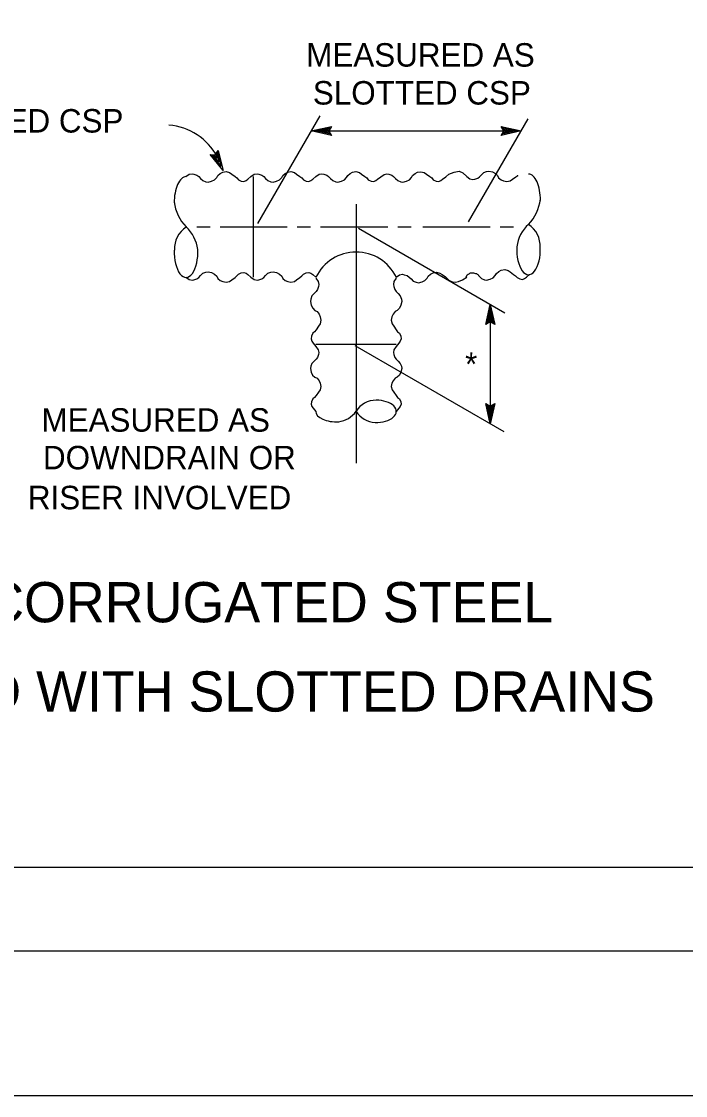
# Model space of a CAD drawing. Extents: x -894 to 866, y -472 to 714.
# Drawn here: x -545 to -347, y -472.4 to -152.1 of the extents above; entities that cross this region are included whole.
import ezdxf

# ---------------------------------------------------------------- set-up
doc = ezdxf.new("R2010")
doc.units = 0
for name, color, linetype in [('56 Stage 3 Anno', 7, 'Continuous'), ('57 Undefined', 7, 'Continuous'), ('60 Nongeo Data', 7, 'Continuous'), ('border_PLOTTING-ELEMENTS', 7, 'Continuous'), ('border_rw_22x34_Cut_Lines', 7, 'Continuous'), ('border_SHEET', 7, 'Continuous')]:
    doc.layers.add(name, color=color, linetype=linetype)

msp = doc.modelspace()

# ---------------------------------------------------------------- linework, layer by layer
at = {"layer": '56 Stage 3 Anno'}
for p, q in [((-474.51, -212.35), (-455.99, -180.27)), ((-411.66, -211.9), (-393.93, -181.19)), ((-458.6, -184.8), (-452.6, -183.47)), ((-458.6, -184.8), (-396.01, -184.8)), ((-452.6, -186.14), (-458.6, -184.8)), ((-458.6, -184.8), (-458.6, -184.8)), ((-452.81, -185.78), (-457.22, -184.8)), ((-457.21, -184.79), (-452.83, -183.83)), ((-455.83, -184.8), (-453.01, -184.17)), ((-453.05, -185.42), (-455.83, -184.8)), ((-454.45, -184.8), (-453.24, -184.53)), ((-453.22, -185.07), (-454.45, -184.8)), ((-452.6, -183.47), (-453.4, -184.8)), ((-453.4, -184.8), (-452.6, -186.14)), ((-452.6, -183.47), (-452.6, -183.47)), ((-401.21, -184.8), (-402.01, -183.46)), ((-402.01, -183.46), (-402.01, -183.46)), ((-402.01, -183.46), (-396.01, -184.8)), ((-396.01, -184.8), (-402.01, -186.13)), ((-402.01, -186.13), (-401.21, -184.8)), ((-401.79, -183.81), (-397.39, -184.8)), ((-397.4, -184.8), (-401.78, -185.77)), ((-398.77, -184.79), (-401.6, -185.42)), ((-401.56, -184.17), (-398.77, -184.79)), ((-401.38, -184.52), (-400.15, -184.79)), ((-400.15, -184.79), (-401.36, -185.06)), ((-396.01, -184.8), (-396.01, -184.8)), ((-452.6, -186.14), (-452.6, -186.14)), ((-402.01, -186.13), (-402.01, -186.13)), ((-484.87, -196.57), (-488.77, -191.82)), ((-488.77, -191.82), (-488.77, -191.82)), ((-488.77, -191.82), (-487.22, -191.94)), ((-485.5, -195.33), (-488.34, -191.87)), ((-486.12, -194.11), (-487.95, -191.87)), ((-486.74, -192.88), (-487.53, -191.92)), ((-487.22, -191.94), (-486.39, -190.62)), ((-487.05, -191.66), (-486.74, -192.88)), ((-486.82, -191.34), (-486.12, -194.11)), ((-486.61, -190.97), (-485.49, -195.34)), ((-486.39, -190.62), (-486.39, -190.62)), ((-486.39, -190.62), (-484.87, -196.57)), ((-484.87, -196.57), (-484.87, -196.57)), ((-445.23, -206.65), (-445.23, -283.9)), ((-444.52, -213.8), (-400.84, -239.02)), ((-406.54, -242.5), (-405.2, -236.5)), ((-405.2, -236.5), (-405.2, -272.09)), ((-405.2, -236.5), (-405.2, -236.5)), ((-405.2, -236.5), (-403.87, -242.5)), ((-406.18, -242.29), (-405.2, -237.88)), ((-405.82, -242.05), (-405.2, -239.27)), ((-405.2, -237.89), (-404.23, -242.27)), ((-405.2, -239.27), (-404.58, -242.09)), ((-405.2, -241.7), (-406.54, -242.5)), ((-406.54, -242.5), (-406.54, -242.5)), ((-405.48, -241.88), (-405.2, -240.65)), ((-405.2, -240.65), (-404.94, -241.86)), ((-403.87, -242.5), (-405.2, -241.7)), ((-403.87, -242.5), (-403.87, -242.5)), ((-445.62, -248.75), (-401.13, -274.44)), ((-405.2, -272.09), (-406.53, -266.09)), ((-406.53, -266.09), (-406.53, -266.09)), ((-406.53, -266.09), (-405.2, -266.89)), ((-405.2, -270.7), (-406.17, -266.33)), ((-405.2, -269.33), (-405.82, -266.5)), ((-405.2, -267.95), (-405.46, -266.74)), ((-405.2, -266.89), (-403.86, -266.09)), ((-403.86, -266.09), (-405.2, -272.09)), ((-404.22, -266.31), (-405.2, -270.71)), ((-404.58, -266.54), (-405.2, -269.33)), ((-404.92, -266.72), (-405.2, -267.95)), ((-403.86, -266.09), (-403.86, -266.09)), ((-405.2, -272.09), (-405.2, -272.09))]:
    msp.add_line(p, q, dxfattribs=at)
for points in [[(-445.23, -209.65), (-445.23, -229.65)], [(-492.74, -213.41), (-488.74, -213.41)], [(-485.8, -213.41), (-465.8, -213.41)], [(-462.8, -213.41), (-458.8, -213.41)], [(-455.8, -213.41), (-435.8, -213.41)], [(-432.8, -213.41), (-428.8, -213.41)], [(-425.28, -213.36), (-405.28, -213.36)], [(-402.25, -213.41), (-398.25, -213.41)], [(-445.23, -232.65), (-445.23, -236.65)], [(-445.23, -239.65), (-445.23, -259.65)], [(-445.23, -262.65), (-445.23, -266.65)], [(-445.23, -269.65), (-445.23, -283.9)]]:
    msp.add_lwpolyline(points, dxfattribs=at)
msp.add_arc((-502.5, -201.01), 18.03, 28.2434, 85.3059, dxfattribs=at)
at = {"layer": '60 Nongeo Data'}
for p, q in [((-475.93, -198.42), (-475.93, -228.42)), ((-457.23, -248.41), (-433.23, -248.41))]:
    msp.add_line(p, q, dxfattribs=at)
for points in [[(-495.97, -198.41), (-494.99, -197.71), (-494.14, -197.54), (-493.6, -197.66), (-492.7, -197.94), (-492.16, -198.37), (-491.59, -198.93), (-490.91, -199.59), (-490.03, -199.93), (-489.37, -200.04), (-488.3, -199.79), (-487.44, -199.36), (-486.79, -198.71), (-486.48, -198.05), (-485.74, -197.46), (-485, -197.12), (-484.01, -196.92), (-482.99, -197.17), (-482.33, -197.63), (-481.34, -198.34), (-480.77, -198.79), (-480.32, -199.33), (-479.47, -199.73), (-478.7, -199.84), (-478.05, -199.58), (-477.54, -199.19), (-476.6, -198.42)], [(-476.6, -198.42), (-475.62, -197.72), (-474.77, -197.55), (-474.23, -197.66), (-473.33, -197.95), (-472.79, -198.37), (-472.22, -198.94), (-471.54, -199.59), (-470.66, -199.93), (-470, -200.05), (-468.93, -199.79), (-468.07, -199.37), (-467.42, -198.71), (-467.11, -198.06), (-466.37, -197.46), (-465.63, -197.12), (-464.64, -196.92), (-463.62, -197.18), (-462.97, -197.63), (-461.97, -198.34), (-461.4, -198.8), (-460.95, -199.34), (-460.1, -199.74), (-459.33, -199.85), (-458.68, -199.59), (-458.17, -199.2), (-457.23, -198.42)], [(-457.23, -198.42), (-456.25, -197.72), (-455.4, -197.55), (-454.86, -197.67), (-453.96, -197.95), (-453.42, -198.38), (-452.85, -198.95), (-452.17, -199.6), (-451.29, -199.94), (-450.63, -200.05), (-449.56, -199.8), (-448.7, -199.37), (-448.05, -198.72), (-447.74, -198.07), (-447, -197.47), (-446.26, -197.13), (-445.27, -196.93), (-444.25, -197.19), (-443.6, -197.64), (-442.6, -198.35), (-442.03, -198.8), (-441.58, -199.34), (-440.73, -199.74), (-439.96, -199.85), (-439.31, -199.6), (-438.8, -199.2), (-437.86, -198.43)], [(-437.86, -198.43), (-436.89, -197.73), (-436.03, -197.56), (-435.49, -197.67), (-434.59, -197.96), (-434.05, -198.38), (-433.48, -198.95), (-432.8, -199.6), (-431.92, -199.94), (-431.27, -200.06), (-430.19, -199.8), (-429.34, -199.38), (-428.68, -198.72), (-428.37, -198.07), (-427.63, -197.48), (-426.89, -197.13), (-425.9, -196.94), (-424.88, -197.19), (-424.23, -197.65), (-423.23, -198.36), (-422.66, -198.81), (-422.21, -199.35), (-421.36, -199.75), (-420.59, -199.86), (-419.95, -199.6), (-419.43, -199.21), (-418.49, -198.43)], [(-418.49, -198.43), (-417.58, -197.63), (-416.01, -197.09), (-414.44, -196.82), (-413.36, -197.31), (-412.23, -198.41)], [(-412.23, -198.41), (-411.26, -199.11), (-410.4, -199.28), (-409.86, -199.16), (-408.96, -198.88), (-408.42, -198.45), (-407.85, -197.88), (-407.17, -197.23), (-406.29, -196.89), (-405.64, -196.78), (-404.56, -197.03), (-403.7, -197.46), (-403.05, -198.11), (-402.74, -198.76), (-402, -199.36), (-401.26, -199.7), (-400.27, -199.9), (-399.25, -199.64), (-398.6, -199.19), (-397.6, -198.48), (-397.03, -198.03), (-397.03, -198.02)], [(-495.97, -228.42), (-494.99, -229.12), (-494.14, -229.29), (-493.6, -229.17), (-492.7, -228.89), (-492.16, -228.46), (-491.59, -227.9), (-490.91, -227.24), (-490.03, -226.9), (-489.37, -226.79), (-488.3, -227.04), (-487.44, -227.47), (-486.79, -228.12), (-486.48, -228.78), (-485.74, -229.37), (-485, -229.71), (-484.01, -229.91), (-482.99, -229.66), (-482.33, -229.2), (-481.34, -228.49), (-480.77, -228.04), (-480.32, -227.5), (-479.47, -227.1), (-478.7, -226.99), (-478.05, -227.25), (-477.54, -227.64), (-476.6, -228.42)], [(-476.6, -228.42), (-475.62, -229.11), (-474.77, -229.28), (-474.23, -229.17), (-473.33, -228.88), (-472.79, -228.46), (-472.22, -227.89), (-471.54, -227.24), (-470.66, -226.9), (-470, -226.78), (-468.93, -227.04), (-468.07, -227.46), (-467.42, -228.12), (-467.11, -228.77), (-466.37, -229.37), (-465.63, -229.71), (-464.64, -229.91), (-463.62, -229.65), (-462.97, -229.2), (-461.97, -228.49), (-461.4, -228.03), (-460.95, -227.49), (-460.1, -227.1), (-459.33, -226.98), (-458.68, -227.24), (-458.17, -227.63), (-457.23, -228.41)], [(-433.23, -228.41), (-432.25, -227.71), (-431.4, -227.54), (-430.86, -227.66), (-429.96, -227.94), (-429.42, -228.37), (-428.85, -228.93), (-428.17, -229.59), (-427.29, -229.93), (-426.64, -230.04), (-425.56, -229.79), (-424.7, -229.36), (-424.05, -228.71), (-423.74, -228.05), (-423, -227.46), (-422.26, -227.12), (-421.27, -226.92), (-420.25, -227.17), (-419.6, -227.63), (-418.6, -228.34), (-418.03, -228.79), (-417.58, -229.33), (-416.73, -229.73), (-416.4, -229.78)], [(-408.76, -227.89), (-408.5, -228.14), (-407.82, -228.79), (-406.94, -229.14), (-406.29, -229.25), (-405.21, -228.99), (-404.36, -228.57), (-403.71, -227.91), (-403.39, -227.26), (-402.66, -226.67), (-401.92, -226.32), (-400.92, -226.13), (-399.9, -226.38), (-399.25, -226.84), (-398.26, -227.55), (-397.69, -228), (-397.23, -228.54), (-396.38, -228.94), (-395.62, -229.05), (-394.97, -228.79), (-394.45, -228.4), (-393.51, -227.62)], [(-457.22, -228.68), (-456.52, -229.71), (-456.35, -230.6), (-456.47, -231.17), (-456.75, -232.12), (-457.18, -232.69), (-457.74, -233.29), (-458.4, -234), (-458.74, -234.93), (-458.85, -235.61), (-458.6, -236.75), (-458.17, -237.64), (-457.52, -238.33), (-456.86, -238.66), (-456.27, -239.43), (-455.93, -240.21), (-455.73, -241.25), (-455.98, -242.33), (-456.44, -243.01), (-457.15, -244.06), (-457.6, -244.65), (-458.14, -245.13), (-458.54, -246.03), (-458.65, -246.83), (-458.39, -247.51), (-458, -248.05), (-457.23, -249.04)], [(-433.24, -228.68), (-433.94, -229.71), (-434.11, -230.6), (-433.99, -231.17), (-433.71, -232.12), (-433.28, -232.69), (-432.72, -233.29), (-432.06, -234), (-431.72, -234.93), (-431.61, -235.61), (-431.86, -236.75), (-432.29, -237.64), (-432.94, -238.33), (-433.6, -238.66), (-434.19, -239.43), (-434.53, -240.21), (-434.73, -241.25), (-434.48, -242.33), (-434.02, -243.01), (-433.31, -244.06), (-432.86, -244.65), (-432.32, -245.13), (-431.92, -246.03), (-431.81, -246.83), (-432.07, -247.51), (-432.46, -248.05), (-433.24, -249.04)], [(-416.4, -229.78), (-415.58, -229.87), (-414.66, -229.71), (-413.47, -229.17), (-412.23, -228.41)], [(-457.23, -249.04), (-456.53, -250.02), (-456.36, -250.87), (-456.47, -251.41), (-456.76, -252.31), (-457.18, -252.85), (-457.75, -253.42), (-458.4, -254.1), (-458.74, -254.98), (-458.86, -255.64), (-458.6, -256.71), (-458.18, -257.57), (-457.52, -258.22), (-456.87, -258.53), (-456.27, -259.27), (-455.93, -260.01), (-455.73, -261), (-455.99, -262.02), (-456.44, -262.67), (-457.15, -263.67), (-457.61, -264.24), (-458.15, -264.69), (-458.54, -265.54), (-458.66, -266.31), (-458.4, -266.96), (-458.01, -267.47), (-457.23, -268.41)], [(-433.24, -249.04), (-433.93, -250.02), (-434.1, -250.87), (-433.99, -251.41), (-433.7, -252.31), (-433.28, -252.85), (-432.71, -253.42), (-432.06, -254.1), (-431.72, -254.98), (-431.6, -255.64), (-431.86, -256.71), (-432.29, -257.57), (-432.94, -258.22), (-433.59, -258.53), (-434.19, -259.27), (-434.53, -260.01), (-434.73, -261), (-434.47, -262.02), (-434.02, -262.67), (-433.31, -263.67), (-432.85, -264.24), (-432.31, -264.69), (-431.92, -265.54), (-431.8, -266.31), (-432.06, -266.96), (-432.46, -267.47), (-433.23, -268.41)]]:
    msp.add_lwpolyline(points, dxfattribs=at)
for centre, radius, start, end in [((-486.57, -204.46), 12.96, 186.4972, 223.809), ((-403.15, -203.67), 12.96, 316.191, 353.5028), ((-491.36, -220.09), 8.07, 124.4476, 181.6094), ((-503.05, -221.41), 10.69, 7.0322, 48.2566), ((-386.68, -220.62), 10.69, 131.7434, 172.9678), ((-398.36, -219.3), 8.07, 358.3907, 55.5524), ((-445.23, -234.27), 13.36, 26.0478, 153.9522), ((-439.39, -271.89), 6.8, 88.6701, 149.2027), ((-451.28, -264.14), 7.4, 276.7429, 324.8156), ((-439.19, -264.58), 7.15, 212.3762, 267.0252)]:
    msp.add_arc(centre, radius, start, end, dxfattribs=at)
for centre, major_axis, ratio, start_param, end_param in [((-495.93, -205.93), (0, -7.51), 0.469566, 3.141593, 4.758452), ((-393.8, -205.14), (0, -7.51), 0.469566, 1.524733, 3.141593), ((-495.93, -220.94), (0, -7.51), 0.468169, 4.629062, 7.96598), ((-393.8, -220.15), (0, -7.51), 0.468169, 4.60039, 7.937308), ((-439.23, -268.41), (6, 0), 0.552855, 4.65704, 7.860758), ((-451.23, -268.41), (6, 0), 0.519123, 3.141593, 4.849434)]:
    msp.add_ellipse(centre, major_axis=major_axis, ratio=ratio, start_param=start_param, end_param=end_param, dxfattribs=at)
msp.add_spline([(-408.5, -228.14), (-409.19, -227.43), (-409.83, -227.31), (-410.39, -227.19), (-411.16, -227.23), (-411.6, -227.47), (-412.08, -227.79), (-412.41, -228.32), (-412.53, -228.56)], degree=3, dxfattribs=at)
at = {"layer": 'border_PLOTTING-ELEMENTS'}
for points in [[(-894.04, -472.44), (865.96, -472.44), (865.96, 713.56), (-894.04, 713.56)], [(-864.04, 670.56), (835.96, 670.56), (835.96, -429.44), (-864.04, -429.44)]]:
    msp.add_lwpolyline(points, close=True, dxfattribs=at)
at = {"layer": 'border_rw_22x34_Cut_Lines'}
msp.add_lwpolyline([(-864.04, 670.56), (835.96, 670.56), (835.96, -429.44), (-864.04, -429.44)], close=True, dxfattribs=at)
at = {"layer": 'border_SHEET'}
msp.add_line((810.96, -404.44), (-814.04, -404.44), dxfattribs=at)

# ---------------------------------------------------------------- texts
at = {"layer": '57 Undefined'}
for s, height, p in [('MEASURED AS', 7, (-460.09, -165.61)), ('SLOTTED CSP', 7, (-458.12, -176.92)), ('SLOTTED CSP', 7, (-579.63, -185.27)), ('*', 7, (-412.73, -257.8)), ('MEASURED AS', 7, (-539.05, -274.47)), ('DOWNDRAIN OR', 7, (-538.61, -285.7)), (' RISER INVOLVED', 7, (-545.7, -297.61)), ('MEASUREMENT OF CORRUGATED STEEL', 12, (-711.86, -331.32)), ('PIPE ELBOWS AND TEES USED WITH SLOTTED DRAINS', 12, (-788.55, -357.95))]:
    msp.add_text(s, height=height, dxfattribs=at).set_placement(p)

doc.saveas('drawing.dxf')
